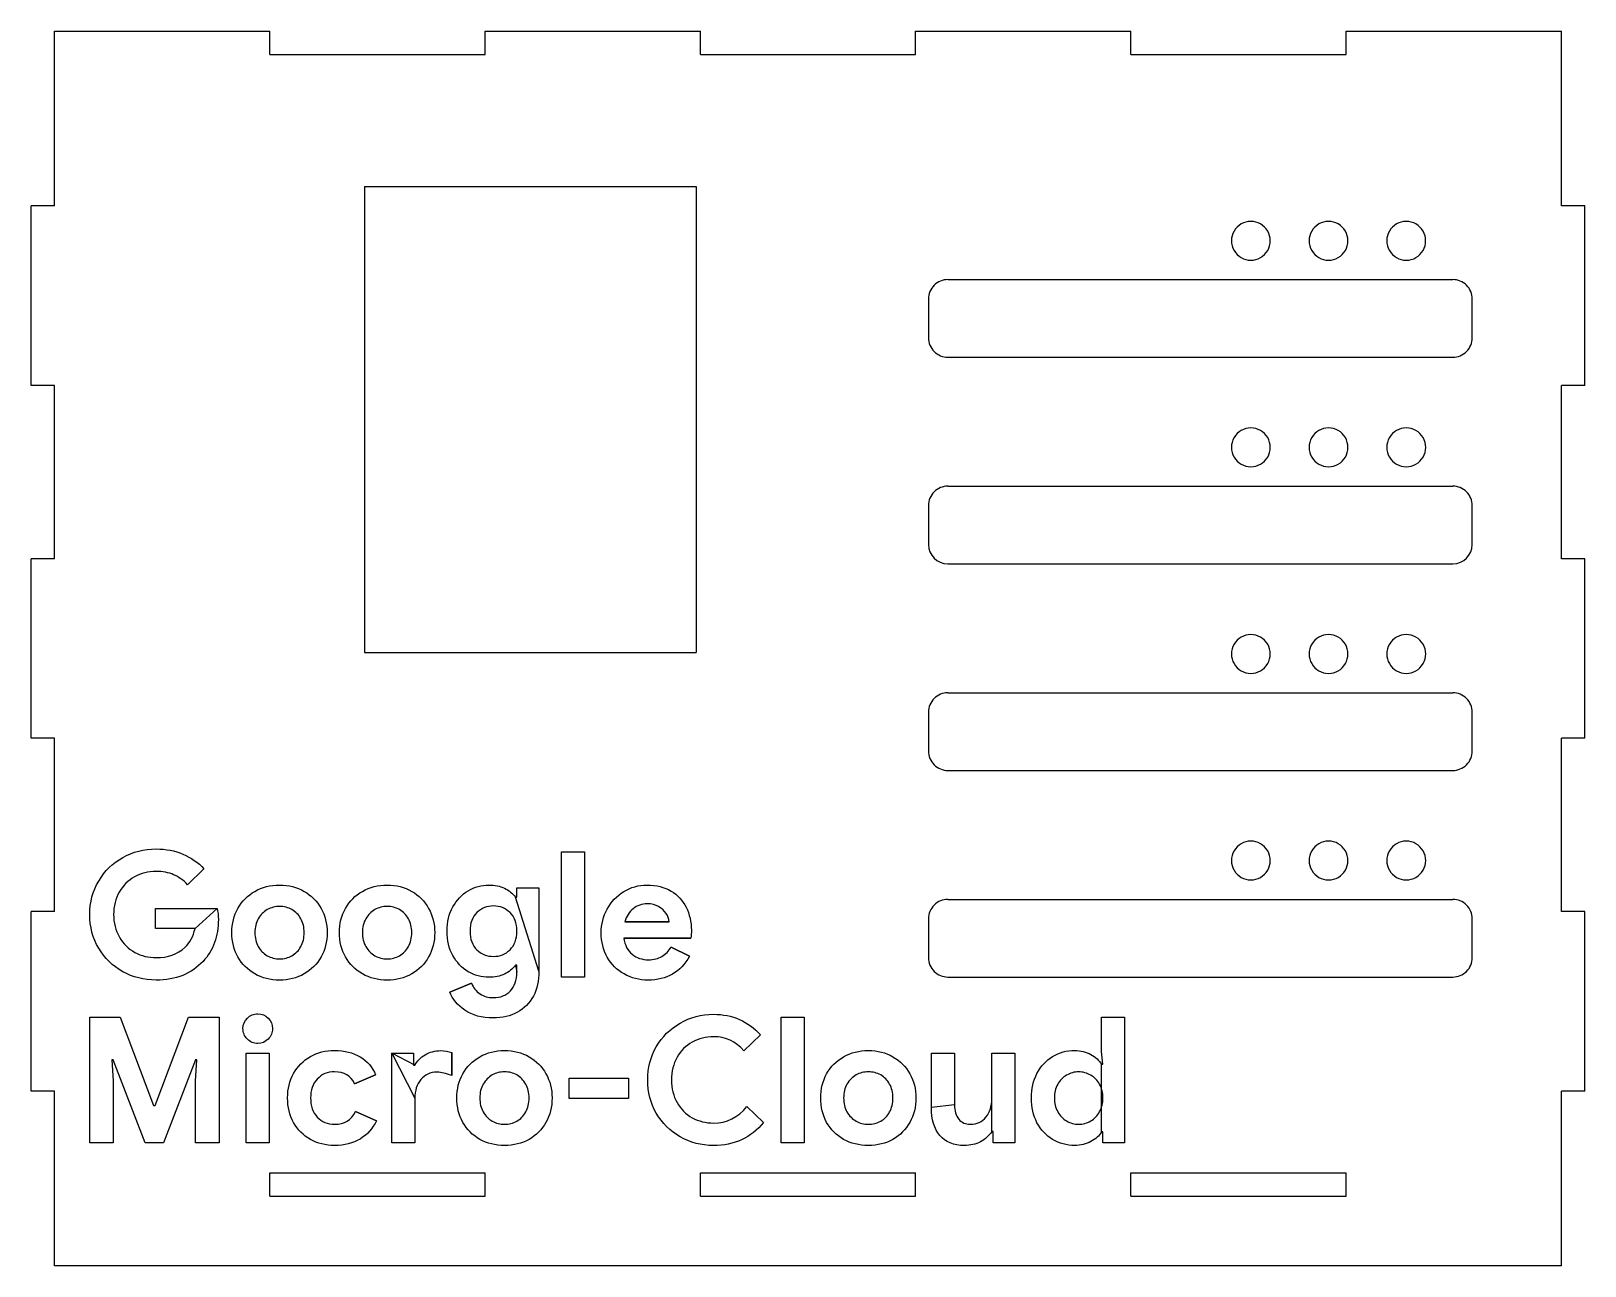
# Model space of a CAD drawing. Extents: x 13 to 580, y 380 to 831.
import ezdxf

# ---------------------------------------------------------------- set-up
doc = ezdxf.new("R2010")
doc.units = 0
doc.layers.add('cut', color=7, linetype='CONTINUOUS')
doc.layers.add('etch', color=7, linetype='CONTINUOUS')

msp = doc.modelspace()

# ---------------------------------------------------------------- linework, layer by layer
at = {"layer": 'cut', "color": 7}
for points in [[(21.12992, 830.866868), (99.69008, 830.866868)], [(21.12992, 767.046844), (21.12992, 830.866868)], [(99.69008, 822.362932), (99.69008, 830.866868)], [(178.25032, 830.866868), (256.81048, 830.866868)], [(178.25032, 822.362932), (178.25032, 830.866868)], [(256.81048, 822.362932), (256.81048, 830.866868)], [(335.37064, 830.866868), (413.930824, 830.866868)], [(335.37064, 822.362932), (335.37064, 830.866868)], [(413.930824, 822.362932), (413.930824, 830.866868)], [(492.491008, 830.866868), (571.051184, 830.866868)], [(492.491008, 822.362932), (492.491008, 830.866868)], [(579.55512, 701.526036), (579.55512, 767.046844), (571.051184, 767.046844), (571.051184, 830.866868)], [(99.69008, 822.362932), (178.25032, 822.362932)], [(256.81048, 822.362932), (335.37064, 822.362932)], [(413.930824, 822.362932), (492.491008, 822.362932)], [(134.23232, 774.173956), (134.23232, 604.09522)], [(134.23232, 774.173956), (255.27168, 774.173956), (255.27168, 604.09522)], [(21.12992, 767.046844), (12.626, 767.046844)], [(12.626, 701.526036), (12.626, 767.046844)], [(347.114176, 740.158212), (531.366144, 740.158212)], [(340.02756, 733.071596), (340.02756, 718.898364)], [(538.45276, 718.898364), (538.45276, 733.071596)], [(347.114176, 711.811748), (531.366144, 711.811748)], [(21.12992, 701.526036), (12.626, 701.526036)], [(21.12992, 638.272948), (21.12992, 701.526036)], [(579.55512, 572.752132), (579.55512, 638.272948), (571.051184, 638.272948), (571.051184, 701.526036)], [(579.55512, 701.526036), (571.051184, 701.526036)], [(347.114176, 664.756636), (531.366144, 664.756636)], [(340.02756, 657.67002), (340.02756, 643.496788)], [(538.45276, 643.496788), (538.45276, 657.67002)], [(21.12992, 638.272948), (12.626, 638.272948)], [(12.626, 572.752132), (12.626, 638.272948)], [(347.114176, 636.41018), (531.366144, 636.41018)], [(134.23232, 604.09522), (255.27168, 604.09522)], [(347.114176, 589.35506), (531.366144, 589.35506)], [(340.02756, 582.268444), (340.02756, 568.09522)], [(538.45276, 568.09522), (538.45276, 582.268444)], [(21.12992, 572.752132), (12.626, 572.752132)], [(21.12992, 509.499044), (21.12992, 572.752132)], [(579.55512, 443.978228), (579.55512, 509.499044), (571.051184, 509.499044), (571.051184, 572.752132)], [(579.55512, 572.752132), (571.051184, 572.752132)], [(347.114176, 561.008604), (531.366144, 561.008604)], [(347.114176, 513.953484), (531.366144, 513.953484)], [(21.12992, 509.499044), (12.626, 509.499044)], [(12.626, 443.978228), (12.626, 509.499044)], [(340.02756, 506.866868), (340.02756, 492.693644)], [(538.45276, 492.693644), (538.45276, 506.866868)], [(347.114176, 485.607028), (531.366144, 485.607028)], [(21.12992, 443.978228), (12.626, 443.978228)], [(21.12992, 380.158212), (21.12992, 443.978228)], [(571.051184, 380.158212), (571.051184, 443.978228)], [(579.55512, 443.978228), (571.051184, 443.978228)], [(99.69008, 405.67002), (99.69008, 414.173956), (178.25032, 414.173956)], [(178.25032, 405.67002), (178.25032, 414.173956)], [(256.81048, 405.67002), (256.81048, 414.173956), (335.37064, 414.173956)], [(335.37064, 405.67002), (335.37064, 414.173956)], [(413.930824, 405.67002), (413.930824, 414.173956), (492.491008, 414.173956)], [(492.491008, 405.67002), (492.491008, 414.173956)], [(99.69008, 405.67002), (178.25032, 405.67002)], [(256.81048, 405.67002), (335.37064, 405.67002)], [(413.930824, 405.67002), (492.491008, 405.67002)], [(571.051184, 380.158212), (21.12992, 380.158212)]]:
    msp.add_lwpolyline(points, dxfattribs=at)
for points in [[(457.66536, 747.24482), (457.66536, 747.24482)], [(486.011816, 747.24482), (486.011816, 747.24482)], [(514.358272, 747.24482), (514.358272, 747.24482)], [(457.66536, 671.843252), (457.66536, 671.843252)], [(486.011816, 671.843252), (486.011816, 671.843252)], [(514.358272, 671.843252), (514.358272, 671.843252)], [(457.66536, 596.441676), (457.66536, 596.441676)], [(486.011816, 596.441676), (486.011816, 596.441676)], [(514.358272, 596.441676), (514.358272, 596.441676)], [(457.66536, 521.0401), (457.66536, 521.0401)], [(486.011816, 521.0401), (486.011816, 521.0401)], [(514.358272, 521.0401), (514.358272, 521.0401)]]:
    msp.add_lwpolyline(points, close=True, dxfattribs=at)
for points in [[(457.66536, 761.418052), (455.133556, 761.418052), (452.794073, 760.06735), (451.528171, 757.874744)], [(463.802549, 757.874744), (462.536647, 760.06735), (460.197164, 761.418052), (457.66536, 761.418052)], [(486.011816, 761.418052), (483.480012, 761.418052), (481.140529, 760.06735), (479.874627, 757.874744)], [(492.149005, 757.874744), (490.883103, 760.06735), (488.54362, 761.418052), (486.011816, 761.418052)], [(514.358272, 761.418052), (511.826468, 761.418052), (509.486985, 760.06735), (508.221083, 757.874744)], [(520.495461, 757.874744), (519.229559, 760.06735), (516.890076, 761.418052), (514.358272, 761.418052)], [(451.528171, 757.874744), (450.262268, 755.682137), (450.262268, 752.980734), (451.528171, 750.788128)], [(463.802549, 750.788128), (465.068452, 752.980734), (465.068452, 755.682137), (463.802549, 757.874744)], [(479.874627, 757.874744), (478.608724, 755.682137), (478.608724, 752.980734), (479.874627, 750.788128)], [(492.149005, 750.788128), (493.414908, 752.980734), (493.414908, 755.682137), (492.149005, 757.874744)], [(508.221083, 757.874744), (506.95518, 755.682137), (506.95518, 752.980734), (508.221083, 750.788128)], [(520.495461, 750.788128), (521.761364, 752.980734), (521.761364, 755.682137), (520.495461, 757.874744)], [(451.528171, 750.788128), (452.794073, 748.595521), (455.133556, 747.24482), (457.66536, 747.24482)], [(457.66536, 747.24482), (460.197164, 747.24482), (462.536647, 748.595521), (463.802549, 750.788128)], [(479.874627, 750.788128), (481.140529, 748.595521), (483.480012, 747.24482), (486.011816, 747.24482)], [(486.011816, 747.24482), (488.54362, 747.24482), (490.883103, 748.595521), (492.149005, 750.788128)], [(508.221083, 750.788128), (509.486985, 748.595521), (511.826468, 747.24482), (514.358272, 747.24482)], [(514.358272, 747.24482), (516.890076, 747.24482), (519.229559, 748.595521), (520.495461, 750.788128)], [(342.103181, 738.08259), (340.774183, 736.753592), (340.02756, 734.951083), (340.02756, 733.071596)], [(347.114176, 740.158212), (345.234688, 740.158212), (343.43218, 739.411589), (342.103181, 738.08259)], [(536.377139, 738.08259), (535.04814, 739.411589), (533.245632, 740.158212), (531.366144, 740.158212)], [(538.45276, 733.071596), (538.45276, 734.951083), (537.706137, 736.753592), (536.377139, 738.08259)], [(340.02756, 718.898364), (340.02756, 717.018876), (340.774183, 715.216367), (342.103181, 713.887369)], [(536.377139, 713.887369), (537.706137, 715.216367), (538.45276, 717.018876), (538.45276, 718.898364)], [(342.103181, 713.887369), (343.43218, 712.558371), (345.234688, 711.811747), (347.114176, 711.811748)], [(531.366144, 711.811748), (533.245632, 711.811747), (535.04814, 712.558371), (536.377139, 713.887369)], [(457.66536, 686.016476), (455.132168, 686.018561), (452.79051, 684.668316), (451.523312, 682.474854)], [(463.807408, 682.474854), (462.54021, 684.668316), (460.198552, 686.018561), (457.66536, 686.016476)], [(486.011816, 686.016476), (483.478624, 686.018561), (481.136966, 684.668316), (479.869768, 682.474854)], [(492.153864, 682.474854), (490.886666, 684.668316), (488.545008, 686.018561), (486.011816, 686.016476)], [(514.358272, 686.016476), (511.82508, 686.018561), (509.483422, 684.668316), (508.216224, 682.474854)], [(520.50032, 682.474854), (519.233122, 684.668316), (516.891464, 686.018561), (514.358272, 686.016476)], [(451.523312, 682.474854), (450.256114, 680.281393), (450.256114, 677.578335), (451.523312, 675.384873)], [(463.807408, 675.384873), (465.074606, 677.578335), (465.074606, 680.281393), (463.807408, 682.474854)], [(479.869768, 682.474854), (478.60257, 680.281393), (478.60257, 677.578335), (479.869768, 675.384873)], [(492.153864, 675.384873), (493.421062, 677.578335), (493.421062, 680.281393), (492.153864, 682.474854)], [(508.216224, 682.474854), (506.949026, 680.281393), (506.949026, 677.578335), (508.216224, 675.384873)], [(520.50032, 675.384873), (521.767518, 677.578335), (521.767518, 680.281393), (520.50032, 682.474854)], [(451.523312, 675.384873), (452.79051, 673.191411), (455.132168, 671.841167), (457.66536, 671.843252)], [(457.66536, 671.843252), (460.198552, 671.841167), (462.54021, 673.191411), (463.807408, 675.384873)], [(479.869768, 675.384873), (481.136966, 673.191411), (483.478624, 671.841167), (486.011816, 671.843252)], [(486.011816, 671.843252), (488.545008, 671.841167), (490.886666, 673.191411), (492.153864, 675.384873)], [(508.216224, 675.384873), (509.483422, 673.191411), (511.82508, 671.841167), (514.358272, 671.843252)], [(514.358272, 671.843252), (516.891464, 671.841167), (519.233122, 673.191411), (520.50032, 675.384873)], [(347.114176, 664.756636), (345.234688, 664.756636), (343.43218, 664.010013), (342.103181, 662.681014)], [(536.377139, 662.681014), (535.04814, 664.010013), (533.245632, 664.756636), (531.366144, 664.756636)], [(342.103181, 662.681014), (340.774183, 661.352016), (340.02756, 659.549507), (340.02756, 657.67002)], [(538.45276, 657.67002), (538.45276, 659.549507), (537.706137, 661.352016), (536.377139, 662.681014)], [(340.02756, 643.496788), (340.027564, 639.582961), (343.200349, 636.410179), (347.114176, 636.41018)], [(531.366144, 636.41018), (535.279971, 636.410179), (538.452756, 639.582961), (538.45276, 643.496788)], [(451.523312, 607.073278), (450.256114, 604.879817), (450.256114, 602.176759), (451.523312, 599.983297)], [(457.66536, 610.6149), (455.132168, 610.616985), (452.79051, 609.26674), (451.523312, 607.073278)], [(463.807408, 607.073278), (462.54021, 609.26674), (460.198552, 610.616985), (457.66536, 610.6149)], [(463.807408, 599.983297), (465.074606, 602.176759), (465.074606, 604.879817), (463.807408, 607.073278)], [(479.869768, 607.073278), (478.60257, 604.879817), (478.60257, 602.176759), (479.869768, 599.983297)], [(486.011816, 610.6149), (483.478624, 610.616985), (481.136966, 609.26674), (479.869768, 607.073278)], [(492.153864, 607.073278), (490.886666, 609.26674), (488.545008, 610.616985), (486.011816, 610.6149)], [(492.153864, 599.983297), (493.421062, 602.176759), (493.421062, 604.879817), (492.153864, 607.073278)], [(508.216224, 607.073278), (506.949026, 604.879817), (506.949026, 602.176759), (508.216224, 599.983297)], [(514.358272, 610.6149), (511.82508, 610.616985), (509.483422, 609.26674), (508.216224, 607.073278)], [(520.50032, 607.073278), (519.233122, 609.26674), (516.891464, 610.616985), (514.358272, 610.6149)], [(520.50032, 599.983297), (521.767518, 602.176759), (521.767518, 604.879817), (520.50032, 607.073278)], [(451.523312, 599.983297), (452.79051, 597.789835), (455.132168, 596.439591), (457.66536, 596.441676)], [(457.66536, 596.441676), (460.198552, 596.439591), (462.54021, 597.789835), (463.807408, 599.983297)], [(479.869768, 599.983297), (481.136966, 597.789835), (483.478624, 596.439591), (486.011816, 596.441676)], [(486.011816, 596.441676), (488.545008, 596.439591), (490.886666, 597.789835), (492.153864, 599.983297)], [(508.216224, 599.983297), (509.483422, 597.789835), (511.82508, 596.439591), (514.358272, 596.441676)], [(514.358272, 596.441676), (516.891464, 596.439591), (519.233122, 597.789835), (520.50032, 599.983297)], [(342.103181, 587.279438), (340.774183, 585.95044), (340.02756, 584.147931), (340.02756, 582.268444)], [(347.114176, 589.35506), (345.234688, 589.35506), (343.43218, 588.608437), (342.103181, 587.279438)], [(536.377139, 587.279438), (535.04814, 588.608437), (533.245632, 589.35506), (531.366144, 589.35506)], [(538.45276, 582.268444), (538.45276, 584.147931), (537.706137, 585.95044), (536.377139, 587.279438)], [(340.02756, 568.09522), (340.02756, 566.215732), (340.774183, 564.413223), (342.103181, 563.084225)], [(536.377139, 563.084225), (537.706137, 564.413223), (538.45276, 566.215732), (538.45276, 568.09522)], [(342.103181, 563.084225), (343.43218, 561.755227), (345.234688, 561.008603), (347.114176, 561.008604)], [(531.366144, 561.008604), (533.245632, 561.008603), (535.04814, 561.755227), (536.377139, 563.084225)], [(457.66536, 535.213324), (455.132168, 535.215409), (452.79051, 533.865164), (451.523312, 531.671702)], [(463.807408, 531.671702), (462.54021, 533.865164), (460.198552, 535.215409), (457.66536, 535.213324)], [(486.011816, 535.213324), (483.478624, 535.215409), (481.136966, 533.865164), (479.869768, 531.671702)], [(492.153864, 531.671702), (490.886666, 533.865164), (488.545008, 535.215409), (486.011816, 535.213324)], [(514.358272, 535.213324), (511.82508, 535.215409), (509.483422, 533.865164), (508.216224, 531.671702)], [(520.50032, 531.671702), (519.233122, 533.865164), (516.891464, 535.215409), (514.358272, 535.213324)], [(451.523312, 531.671702), (450.256114, 529.478241), (450.256114, 526.775183), (451.523312, 524.581721)], [(463.807408, 524.581721), (465.074606, 526.775183), (465.074606, 529.478241), (463.807408, 531.671702)], [(479.869768, 531.671702), (478.60257, 529.478241), (478.60257, 526.775183), (479.869768, 524.581721)], [(492.153864, 524.581721), (493.421062, 526.775183), (493.421062, 529.478241), (492.153864, 531.671702)], [(508.216224, 531.671702), (506.949026, 529.478241), (506.949026, 526.775183), (508.216224, 524.581721)], [(520.50032, 524.581721), (521.767518, 526.775183), (521.767518, 529.478241), (520.50032, 531.671702)], [(451.523312, 524.581721), (452.79051, 522.388259), (455.132168, 521.038015), (457.66536, 521.0401)], [(457.66536, 521.0401), (460.198552, 521.038015), (462.54021, 522.388259), (463.807408, 524.581721)], [(479.869768, 524.581721), (481.136966, 522.388259), (483.478624, 521.038015), (486.011816, 521.0401)], [(486.011816, 521.0401), (488.545008, 521.038015), (490.886666, 522.388259), (492.153864, 524.581721)], [(508.216224, 524.581721), (509.483422, 522.388259), (511.82508, 521.038015), (514.358272, 521.0401)], [(514.358272, 521.0401), (516.891464, 521.038015), (519.233122, 522.388259), (520.50032, 524.581721)], [(342.103181, 511.877862), (340.774183, 510.548864), (340.02756, 508.746355), (340.02756, 506.866868)], [(347.114176, 513.953484), (345.234688, 513.953484), (343.43218, 513.206861), (342.103181, 511.877862)], [(536.377139, 511.877862), (535.04814, 513.206861), (533.245632, 513.953484), (531.366144, 513.953484)], [(538.45276, 506.866868), (538.45276, 508.746355), (537.706137, 510.548864), (536.377139, 511.877862)], [(340.02756, 492.693644), (340.02756, 490.814156), (340.774183, 489.011647), (342.103181, 487.682649)], [(342.103181, 487.682649), (343.43218, 486.353651), (345.234688, 485.607027), (347.114176, 485.607028)], [(531.366144, 485.607028), (533.245632, 485.607027), (535.04814, 486.353651), (536.377139, 487.682649)], [(536.377139, 487.682649), (537.706137, 489.011647), (538.45276, 490.814156), (538.45276, 492.693644)]]:
    msp.add_open_spline(points, degree=3, dxfattribs=at)
at = {"layer": 'etch', "color": 7}
for points in [[(206.188264, 531.332516), (214.572248, 531.332516), (214.572248, 485.508516), (206.188264, 485.508516), (206.188264, 531.332516), (206.188264, 531.332516)], [(75.700255, 525.124516), (69.748257, 519.300516)], [(189.356256, 514.692508), (189.86824, 514.692508), (189.86824, 518.148524), (197.932248, 518.148524), (197.932248, 487.748516)], [(72.436257, 503.300524), (58.036256, 503.300524), (58.036256, 510.660516), (80.500256, 510.660516)], [(229.222248, 505.796516), (245.478256, 505.796516), (245.478256, 505.796516)], [(253.350256, 499.844508), (228.838248, 499.844508)], [(246.118248, 496.516508), (252.902248, 493.188516)], [(103.304256, 492.228524), (103.304256, 492.228524)], [(142.554256, 492.228524), (142.554256, 492.228524)], [(181.356328, 493.124508), (181.356328, 493.124508)], [(189.86824, 487.428516), (189.86824, 489.988516), (189.356256, 489.988516)], [(58.228256, 484.484508), (58.228256, 484.484508)], [(103.304256, 484.484508), (103.304256, 484.484508)], [(142.554256, 484.484508), (142.554256, 484.484508)], [(165.420248, 480.132508), (173.292248, 483.332508)], [(237.734264, 484.484508), (237.734264, 484.484508)], [(34.036258, 470.966372), (45.172258, 470.966372), (57.332258, 438.774372), (57.844258, 438.774372), (70.004258, 470.966372), (81.204256, 470.966372), (81.204256, 425.14238), (72.628258, 425.14238), (72.628258, 447.73438), (73.140258, 455.350372), (72.628258, 455.350372), (60.980258, 425.14238), (54.260259, 425.14238), (42.548258, 455.350372), (42.036258, 455.350372), (42.548258, 447.73438), (42.548258, 425.14238), (34.036258, 425.14238), (34.036258, 470.966372), (34.036258, 470.966372)], [(181.22824, 470.660516), (181.22824, 470.660516)], [(286.259256, 470.966372), (294.643248, 470.966372), (294.643248, 425.14238), (286.259256, 425.14238), (286.259256, 470.966372), (286.259256, 470.966372)], [(403.192248, 453.814372), (403.704248, 453.814372), (403.192248, 458.422372), (403.192248, 470.966372), (411.512248, 470.966372), (411.512248, 425.14238), (403.704248, 425.14238), (403.704248, 429.04638), (403.192248, 429.04638)], [(95.370256, 461.366372), (95.370256, 461.366372)], [(278.759248, 464.502372), (272.679256, 458.61438)], [(91.146256, 457.78238), (99.530256, 457.78238), (99.530256, 425.14238), (91.146256, 425.14238), (91.146256, 457.78238), (91.146256, 457.78238)], [(144.259264, 457.78238), (152.131248, 457.78238), (152.131248, 453.43038), (152.643248, 453.43038)], [(152.643248, 441.398372), (152.643248, 425.14238), (144.259264, 425.14238), (144.259264, 457.78238), (144.259264, 457.78238)], [(166.147248, 458.03838), (166.147248, 449.654372)], [(341.12824, 437.942372), (341.12824, 457.78238), (349.512248, 457.78238), (349.512248, 438.966364)], [(363.14424, 441.142372), (363.14424, 457.78238), (371.528248, 457.78238), (371.528248, 425.14238), (363.65624, 425.14238), (363.65624, 429.238372), (363.14424, 429.238372)], [(138.345256, 449.846364), (130.665256, 446.64638)], [(208.945264, 448.694372), (230.641264, 448.694372), (230.641264, 441.270364), (208.945264, 441.270364), (208.945264, 448.694372), (208.945264, 448.694372)], [(273.767256, 438.326372), (279.911256, 432.502372)], [(131.049264, 436.470372), (138.665256, 433.142372)], [(185.375248, 431.86238), (185.375248, 431.86238)], [(318.125264, 431.86238), (318.125264, 431.86238)], [(394.808264, 431.86238), (394.808264, 431.86238)], [(123.369256, 424.11838), (123.369256, 424.11838)], [(185.375248, 424.11838), (185.375248, 424.11838)], [(261.607264, 424.11838), (261.607264, 424.11838)], [(318.125264, 424.11838), (318.125264, 424.11838)], [(353.160248, 424.11838), (353.160248, 424.11838)], [(393.400256, 424.11838), (393.400256, 424.11838)]]:
    msp.add_lwpolyline(points, close=True, dxfattribs=at)
for points in [[(37.300258, 520.644516), (39.476257, 524.313844), (42.398923, 527.172513), (46.068257, 529.220524)], [(46.068257, 529.220524), (49.780257, 531.31118), (53.83359, 532.356508), (58.228256, 532.356508)], [(58.228256, 532.356508), (61.812257, 532.356508), (65.076257, 531.71651), (68.020257, 530.436516)], [(68.020257, 530.436516), (71.006923, 529.199177), (73.566922, 527.42851), (75.700255, 525.124516)], [(50.420257, 522.180516), (48.073591, 520.900516), (46.196257, 519.044513), (44.788257, 516.612508)], [(58.164257, 524.164516), (55.348257, 524.164516), (52.766923, 523.503182), (50.420257, 522.180516)], [(64.628256, 522.948508), (62.79359, 523.75918), (60.638923, 524.164516), (58.164257, 524.164516)], [(69.748257, 519.300516), (68.212256, 520.921849), (66.505589, 522.137846), (64.628256, 522.948508)], [(34.036258, 508.420516), (34.036258, 512.943182), (35.124258, 517.017849), (37.300258, 520.644516)], [(44.788257, 516.612508), (43.422923, 514.223174), (42.740257, 511.49251), (42.740257, 508.420516)], [(88.072256, 510.660516), (89.565589, 513.305849), (91.634923, 515.375182), (94.280256, 516.868516)], [(94.280256, 516.868516), (96.925589, 518.404516), (99.933589, 519.172516), (103.304256, 519.172516)], [(103.304256, 519.172516), (106.632256, 519.172516), (109.618923, 518.404516), (112.264256, 516.868516)], [(112.264256, 516.868516), (114.909589, 515.375182), (116.957592, 513.305849), (118.408264, 510.660516)], [(127.322256, 510.660516), (128.815589, 513.305849), (130.884923, 515.375182), (133.530256, 516.868516)], [(133.530256, 516.868516), (136.175589, 518.404516), (139.183589, 519.172516), (142.554256, 519.172516)], [(142.554256, 519.172516), (145.882251, 519.172516), (148.86892, 518.404516), (151.514264, 516.868516)], [(151.514264, 516.868516), (154.159592, 515.375182), (156.207587, 513.305849), (157.658248, 510.660516)], [(166.508248, 511.172524), (167.916248, 513.732518), (169.772251, 515.695182), (172.076256, 517.060516)], [(172.076256, 517.060516), (174.422912, 518.468516), (176.940245, 519.172516), (179.628256, 519.172516)], [(179.628256, 519.172516), (181.761584, 519.172516), (183.660248, 518.788516), (185.324248, 518.020516)], [(185.324248, 518.020516), (186.988253, 517.252516), (188.332256, 516.14318), (189.356256, 514.692508)], [(222.822248, 510.404508), (224.27292, 513.092513), (226.278253, 515.225846), (228.838248, 516.804508)], [(228.838248, 516.804508), (231.398253, 518.38318), (234.256923, 519.172516), (237.414256, 519.172516)], [(237.414256, 519.172516), (240.784923, 519.172516), (243.686253, 518.44718), (246.118248, 516.996508)], [(246.118248, 516.996508), (248.550253, 515.545846), (250.384925, 513.561849), (251.622264, 511.044516)], [(80.500256, 510.660516), (80.798923, 509.465844), (80.948256, 508.121841), (80.948256, 506.628508)], [(85.896256, 501.828516), (85.896256, 505.071188), (86.621589, 508.015188), (88.072256, 510.660516)], [(103.304256, 511.364524), (101.682923, 511.364524), (100.189589, 510.980518), (98.824256, 510.212508)], [(107.784256, 510.212508), (106.418923, 510.980518), (104.925589, 511.364524), (103.304256, 511.364524)], [(118.408264, 510.660516), (119.901587, 508.015188), (120.648248, 505.071188), (120.648248, 501.828516)], [(125.146248, 501.828516), (125.146248, 505.071188), (125.871584, 508.015188), (127.322256, 510.660516)], [(142.554256, 511.364524), (140.932923, 511.364524), (139.439589, 510.980518), (138.074256, 510.212508)], [(147.034256, 510.212508), (145.668923, 510.980518), (144.175589, 511.364524), (142.554256, 511.364524)], [(157.658248, 510.660516), (159.151581, 508.015188), (159.898248, 505.071188), (159.898248, 501.828516)], [(164.396256, 502.340508), (164.396256, 505.711174), (165.100253, 508.65518), (166.508248, 511.172524)], [(181.356328, 511.556524), (178.967, 511.556524), (176.940336, 510.745857), (175.276336, 509.124524)], [(187.372328, 509.124524), (185.750995, 510.745857), (183.745661, 511.556524), (181.356328, 511.556524)], [(220.646264, 501.764508), (220.646264, 504.879174), (221.371592, 507.759174), (222.822248, 510.404508)], [(232.294264, 510.532516), (230.886253, 509.380516), (229.862248, 507.801849), (229.222248, 505.796516)], [(237.478248, 512.324524), (235.472915, 512.324524), (233.74492, 511.727188), (232.294264, 510.532516)], [(241.574256, 511.300508), (240.422256, 511.983185), (239.05692, 512.324524), (237.478248, 512.324524)], [(244.326256, 508.804516), (243.686261, 509.828516), (242.768928, 510.660513), (241.574256, 511.300508)], [(251.622264, 511.044516), (252.902259, 508.527182), (253.542256, 505.732513), (253.542256, 502.660508)], [(37.300258, 496.132508), (35.124258, 499.801846), (34.036258, 503.897849), (34.036258, 508.420516)], [(42.740257, 508.420516), (42.740257, 505.34851), (43.444257, 502.59651), (44.852258, 500.164516)], [(80.948256, 506.628508), (80.948256, 503.59918), (80.478923, 500.78318), (79.540256, 498.180508)], [(95.496256, 506.884516), (94.685589, 505.433849), (94.280256, 503.748516), (94.280256, 501.828516)], [(98.824256, 510.212508), (97.458923, 509.444508), (96.349589, 508.335177), (95.496256, 506.884516)], [(111.048256, 506.884516), (110.237589, 508.335177), (109.149589, 509.444508), (107.784256, 510.212508)], [(112.264256, 501.828516), (112.264256, 503.748516), (111.858923, 505.433849), (111.048256, 506.884516)], [(134.746248, 506.884516), (133.935587, 505.433849), (133.530256, 503.748516), (133.530256, 501.828516)], [(138.074256, 510.212508), (136.708923, 509.444508), (135.599587, 508.335177), (134.746248, 506.884516)], [(150.298256, 506.884516), (149.487595, 508.335177), (148.399595, 509.444508), (147.034256, 510.212508)], [(151.514264, 501.828516), (151.514264, 503.748516), (151.108928, 505.433849), (150.298256, 506.884516)], [(175.276336, 509.124524), (173.612331, 507.50319), (172.780328, 505.241852), (172.780328, 502.340508)], [(189.868328, 502.340508), (189.868328, 505.284513), (189.036328, 507.545852), (187.372328, 509.124524)], [(245.478256, 505.796516), (245.392864, 506.820516), (245.008864, 507.823182), (244.326256, 508.804516)], [(44.852258, 500.164516), (46.260258, 497.775182), (48.137591, 495.91918), (50.484257, 494.596508)], [(68.788257, 496.452516), (69.64159, 497.22051), (70.388257, 498.201844), (71.028257, 499.396516)], [(71.028257, 499.396516), (71.668256, 500.591177), (72.13759, 501.892513), (72.436257, 503.300524)], [(88.072256, 492.932508), (86.621589, 495.577852), (85.896256, 498.543188), (85.896256, 501.828516)], [(94.280256, 501.828516), (94.280256, 499.90851), (94.685589, 498.201846), (95.496256, 496.708524)], [(111.048256, 496.708524), (111.858923, 498.159185), (112.264256, 499.865849), (112.264256, 501.828516)], [(120.648248, 501.828516), (120.648248, 498.543188), (119.901587, 495.577852), (118.408264, 492.932508)], [(127.322256, 492.932508), (125.871584, 495.577852), (125.146248, 498.543188), (125.146248, 501.828516)], [(133.530256, 501.828516), (133.530256, 499.90851), (133.935587, 498.201846), (134.746248, 496.708524)], [(150.298256, 496.708524), (151.108928, 498.159185), (151.514264, 499.865849), (151.514264, 501.828516)], [(159.898248, 501.828516), (159.898248, 498.543188), (159.151581, 495.577852), (157.658248, 492.932508)], [(166.508248, 493.444516), (165.100253, 496.004521), (164.396256, 498.969852), (164.396256, 502.340508)], [(172.780328, 502.340508), (172.780328, 499.439174), (173.612331, 497.177841), (175.276336, 495.556508)], [(187.372328, 495.556508), (189.036328, 497.220518), (189.868328, 499.481852), (189.868328, 502.340508)], [(222.822248, 492.868516), (221.371592, 495.513844), (220.646264, 498.479174), (220.646264, 501.764508)], [(228.838248, 499.844508), (229.264925, 497.241841), (230.288931, 495.257846), (231.910264, 493.892524)], [(253.542256, 502.660508), (253.542256, 501.679174), (253.478256, 500.740508), (253.350256, 499.844508)], [(46.068257, 487.556516), (42.398923, 489.647188), (39.476257, 492.505852), (37.300258, 496.132508)], [(50.484257, 494.596508), (52.87359, 493.316513), (55.476257, 492.676516), (58.292257, 492.676516)], [(58.292257, 492.676516), (62.558923, 492.676516), (66.05759, 493.935182), (68.788257, 496.452516)], [(79.540256, 498.180508), (78.644255, 495.577852), (77.257589, 493.295188), (75.380255, 491.332516)], [(95.496256, 496.708524), (96.349589, 495.257852), (97.458923, 494.148516), (98.824256, 493.380516)], [(98.824256, 493.380516), (100.189589, 492.612521), (101.682923, 492.228524), (103.304256, 492.228524)], [(103.304256, 492.228524), (104.925589, 492.228524), (106.418923, 492.612521), (107.784256, 493.380516)], [(107.784256, 493.380516), (109.149589, 494.148516), (110.237589, 495.257852), (111.048256, 496.708524)], [(134.746248, 496.708524), (135.599587, 495.257852), (136.708923, 494.148516), (138.074256, 493.380516)], [(138.074256, 493.380516), (139.439589, 492.612521), (140.932923, 492.228524), (142.554256, 492.228524)], [(142.554256, 492.228524), (144.175589, 492.228524), (145.668923, 492.612521), (147.034256, 493.380516)], [(147.034256, 493.380516), (148.399595, 494.148516), (149.487595, 495.257852), (150.298256, 496.708524)], [(172.076256, 487.556516), (169.772251, 488.964516), (167.916248, 490.927182), (166.508248, 493.444516)], [(175.276336, 495.556508), (176.940336, 493.935174), (178.967, 493.124508), (181.356328, 493.124508)], [(181.356328, 493.124508), (183.703, 493.124508), (185.708333, 493.935174), (187.372328, 495.556508)], [(231.910264, 493.892524), (233.574259, 492.569852), (235.558253, 491.908516), (237.862248, 491.908516)], [(242.790264, 493.124508), (244.198259, 493.977841), (245.307587, 495.108508), (246.118248, 496.516508)], [(75.380255, 491.332516), (73.332256, 489.113849), (70.857589, 487.407185), (67.956256, 486.212524)], [(94.280256, 486.724508), (91.634923, 488.260518), (89.565589, 490.329852), (88.072256, 492.932508)], [(118.408264, 492.932508), (116.957592, 490.329852), (114.909589, 488.260518), (112.264256, 486.724508)], [(133.530256, 486.724508), (130.884923, 488.260518), (128.815589, 490.329852), (127.322256, 492.932508)], [(157.658248, 492.932508), (156.207587, 490.329852), (154.159592, 488.260518), (151.514264, 486.724508)], [(189.356256, 489.988516), (188.332256, 488.537849), (186.988253, 487.428516), (185.324248, 486.660516)], [(197.932248, 487.748516), (197.932248, 484.249849), (197.249579, 481.220513), (195.88424, 478.660508)], [(228.966256, 486.724508), (226.363589, 488.217841), (224.315587, 490.265844), (222.822248, 492.868516)], [(252.902248, 493.188516), (249.574253, 487.385844), (244.518259, 484.484508), (237.734264, 484.484508)], [(237.862248, 491.908516), (239.782259, 491.908516), (241.424931, 492.313846), (242.790264, 493.124508)], [(58.228256, 484.484508), (53.83359, 484.484508), (49.780257, 485.50851), (46.068257, 487.556516)], [(67.956256, 486.212524), (65.054923, 485.060513), (61.812257, 484.484508), (58.228256, 484.484508)], [(103.304256, 484.484508), (99.933589, 484.484508), (96.925589, 485.231174), (94.280256, 486.724508)], [(112.264256, 486.724508), (109.618923, 485.231174), (106.632256, 484.484508), (103.304256, 484.484508)], [(142.554256, 484.484508), (139.183589, 484.484508), (136.175589, 485.231174), (133.530256, 486.724508)], [(151.514264, 486.724508), (148.86892, 485.231174), (145.882251, 484.484508), (142.554256, 484.484508)], [(179.628256, 485.508516), (176.940245, 485.508516), (174.422912, 486.191182), (172.076256, 487.556516)], [(173.292248, 483.332508), (173.97492, 481.711174), (175.020256, 480.431177), (176.428256, 479.492516)], [(185.324248, 486.660516), (183.660248, 485.892516), (181.761584, 485.508516), (179.628256, 485.508516)], [(187.500256, 480.516508), (189.078912, 482.137841), (189.86824, 484.441844), (189.86824, 487.428516)], [(237.734264, 484.484508), (234.491592, 484.484508), (231.568923, 485.231174), (228.966256, 486.724508)], [(170.924256, 473.476516), (168.193589, 475.311188), (166.35892, 477.529852), (165.420248, 480.132508)], [(176.428256, 479.492516), (177.836251, 478.553844), (179.436245, 478.084508), (181.22824, 478.084508)], [(181.22824, 478.084508), (183.873584, 478.084508), (185.964256, 478.895174), (187.500256, 480.516508)], [(195.88424, 478.660508), (194.518917, 476.100513), (192.577584, 474.137849), (190.06024, 472.772516)], [(89.930256, 466.806372), (89.930256, 468.299705), (90.463589, 469.558369), (91.530256, 470.582364)], [(91.530256, 470.582364), (92.596923, 471.649036), (93.876923, 472.182372), (95.370256, 472.182372)], [(95.370256, 472.182372), (96.863589, 472.182372), (98.122256, 471.649036), (99.146256, 470.582364)], [(99.146256, 470.582364), (100.212923, 469.558369), (100.746256, 468.299705), (100.746256, 466.806372)], [(181.22824, 470.660516), (177.089579, 470.660516), (173.654917, 471.599182), (170.924256, 473.476516)], [(190.06024, 472.772516), (187.542912, 471.364516), (184.598912, 470.660516), (181.22824, 470.660516)], [(249.447264, 468.790372), (253.116587, 470.923705), (257.16992, 471.990372), (261.607264, 471.990372)], [(261.607264, 471.990372), (268.519264, 471.990372), (274.236592, 469.494372), (278.759248, 464.502372)], [(91.530256, 462.96638), (90.463589, 464.033046), (89.930256, 465.313044), (89.930256, 466.806372)], [(100.746256, 466.806372), (100.746256, 465.313044), (100.212923, 464.033046), (99.146256, 462.96638)], [(240.743256, 460.15038), (242.876589, 463.819702), (245.777925, 466.6997), (249.447264, 468.790372)], [(95.370256, 461.366372), (93.876923, 461.366372), (92.596923, 461.899708), (91.530256, 462.96638)], [(99.146256, 462.96638), (98.122256, 461.899708), (96.863589, 461.366372), (95.370256, 461.366372)], [(237.607248, 448.054372), (237.607248, 452.49171), (238.652584, 456.523713), (240.743256, 460.15038)], [(253.863248, 461.814372), (251.516587, 460.534377), (249.660589, 458.699708), (248.295256, 456.310364)], [(261.671248, 463.79838), (258.812587, 463.79838), (256.20992, 463.137044), (253.863248, 461.814372)], [(272.679256, 458.61438), (269.735256, 462.07038), (266.06592, 463.79838), (261.671248, 463.79838)], [(108.393256, 450.358364), (109.886589, 453.003702), (111.934589, 455.073036), (114.537256, 456.566364)], [(114.537256, 456.566364), (117.139923, 458.059708), (120.083923, 458.80638), (123.369256, 458.80638)], [(123.369256, 458.80638), (126.995923, 458.80638), (130.110589, 458.017044), (132.713256, 456.438372)], [(132.713256, 456.438372), (135.315923, 454.902372), (137.193256, 452.705036), (138.345256, 449.846364)], [(152.643248, 453.43038), (153.453925, 454.96638), (154.712595, 456.225044), (156.419256, 457.206372)], [(156.419256, 457.206372), (158.125923, 458.230372), (160.003256, 458.742372), (162.051256, 458.742372)], [(162.051256, 458.742372), (163.544584, 458.742372), (164.909915, 458.507708), (166.147248, 458.03838)], [(170.143256, 450.29438), (171.636584, 452.939702), (173.705917, 455.009036), (176.351256, 456.50238)], [(176.351256, 456.50238), (178.996589, 458.03838), (182.004587, 458.80638), (185.375248, 458.80638)], [(185.375248, 458.80638), (188.703253, 458.80638), (191.689917, 458.03838), (194.33524, 456.50238)], [(194.33524, 456.50238), (196.980579, 455.009036), (199.028584, 452.939702), (200.479256, 450.29438)], [(248.295256, 456.310364), (246.972595, 453.921036), (246.311264, 451.169038), (246.311264, 448.054372)], [(302.893272, 450.29438), (304.3866, 452.939702), (306.455933, 455.009036), (309.101272, 456.50238)], [(309.101272, 456.50238), (311.746595, 458.03838), (314.754592, 458.80638), (318.125264, 458.80638)], [(318.125264, 458.80638), (321.453269, 458.80638), (324.439936, 458.03838), (327.085264, 456.50238)], [(327.085264, 456.50238), (329.730597, 455.009036), (331.7786, 452.939702), (333.229272, 450.29438)], [(379.640256, 450.422372), (381.048256, 453.067705), (382.94692, 455.115702), (385.336248, 456.566364)], [(385.336248, 456.566364), (387.768253, 458.059708), (390.456256, 458.80638), (393.400256, 458.80638)], [(393.400256, 458.80638), (395.618917, 458.80638), (397.581581, 458.315713), (399.288248, 457.33438)], [(399.288248, 457.33438), (400.994925, 456.395708), (402.296259, 455.222372), (403.192248, 453.814372)], [(106.217256, 441.46238), (106.217256, 444.790369), (106.942589, 447.755697), (108.393256, 450.358364)], [(117.033256, 448.374372), (115.411923, 446.625038), (114.601256, 444.321041), (114.601256, 441.46238)], [(123.369256, 450.998372), (120.809256, 450.998372), (118.697256, 450.123705), (117.033256, 448.374372)], [(130.665256, 446.64638), (129.299923, 449.547708), (126.867923, 450.998372), (123.369256, 450.998372)], [(154.819256, 448.18238), (153.368584, 446.390374), (152.643248, 444.129038), (152.643248, 441.398372)], [(160.707248, 450.870364), (158.232592, 450.870364), (156.269928, 449.974369), (154.819256, 448.18238)], [(163.203264, 450.55038), (162.435259, 450.763702), (161.603253, 450.870364), (160.707248, 450.870364)], [(166.147248, 449.654372), (164.995253, 450.081044), (164.013925, 450.379713), (163.203264, 450.55038)], [(167.967248, 441.46238), (167.967248, 444.705041), (168.692584, 447.649041), (170.143256, 450.29438)], [(180.895248, 449.846364), (179.529915, 449.078369), (178.420581, 447.969038), (177.567248, 446.518372)], [(185.375248, 450.998372), (183.753915, 450.998372), (182.260581, 450.614369), (180.895248, 449.846364)], [(189.855256, 449.846364), (188.489923, 450.614369), (186.996587, 450.998372), (185.375248, 450.998372)], [(193.119248, 446.518372), (192.308587, 447.969038), (191.220589, 449.078369), (189.855256, 449.846364)], [(200.479256, 450.29438), (201.972584, 447.649041), (202.719248, 444.705041), (202.719248, 441.46238)], [(240.743256, 435.894372), (238.652584, 439.563705), (237.607248, 443.617038), (237.607248, 448.054372)], [(246.311264, 448.054372), (246.311264, 444.9397), (246.972595, 442.1877), (248.295256, 439.798372)], [(300.717264, 441.46238), (300.717264, 444.705041), (301.4426, 447.649041), (302.893272, 450.29438)], [(313.645264, 449.846364), (312.279931, 449.078369), (311.170597, 447.969038), (310.317264, 446.518372)], [(318.125264, 450.998372), (316.503931, 450.998372), (315.010597, 450.614369), (313.645264, 449.846364)], [(322.605272, 449.846364), (321.239939, 450.614369), (319.746603, 450.998372), (318.125264, 450.998372)], [(325.869264, 446.518372), (325.058603, 447.969038), (323.970605, 449.078369), (322.605272, 449.846364)], [(333.229272, 450.29438), (334.7226, 447.649041), (335.469264, 444.705041), (335.469264, 441.46238)], [(377.592256, 441.46238), (377.592256, 444.790369), (378.274923, 447.777033), (379.640256, 450.422372)], [(390.456264, 449.78238), (389.09092, 449.014374), (388.002917, 447.905036), (387.192256, 446.454364)], [(394.808264, 450.998372), (393.272264, 450.998372), (391.821597, 450.593041), (390.456264, 449.78238)], [(399.224264, 449.78238), (397.858931, 450.593041), (396.386931, 450.998372), (394.808264, 450.998372)], [(402.488256, 446.454364), (401.677589, 447.905036), (400.589592, 449.014374), (399.224264, 449.78238)], [(177.567248, 446.518372), (176.756587, 445.06771), (176.351256, 443.38238), (176.351256, 441.46238)], [(194.33524, 441.46238), (194.33524, 443.38238), (193.929909, 445.06771), (193.119248, 446.518372)], [(310.317264, 446.518372), (309.506603, 445.06771), (309.101272, 443.38238), (309.101272, 441.46238)], [(327.085264, 441.46238), (327.085264, 443.38238), (326.679931, 445.06771), (325.869264, 446.518372)], [(387.192256, 446.454364), (386.381589, 445.003702), (385.976256, 443.339708), (385.976256, 441.46238)], [(403.704248, 441.46238), (403.704248, 443.339708), (403.298917, 445.003702), (402.488256, 446.454364)], [(108.393256, 432.502372), (106.942589, 435.147705), (106.217256, 438.134374), (106.217256, 441.46238)], [(114.601256, 441.46238), (114.601256, 438.561046), (115.411923, 436.235713), (117.033256, 434.48638)], [(170.143256, 432.566372), (168.692584, 435.21171), (167.967248, 438.177046), (167.967248, 441.46238)], [(176.351256, 441.46238), (176.351256, 439.542374), (176.756587, 437.835702), (177.567248, 436.342364)], [(193.119248, 436.342364), (193.929909, 437.793036), (194.33524, 439.499708), (194.33524, 441.46238)], [(202.719248, 441.46238), (202.719248, 438.177046), (201.972584, 435.21171), (200.479256, 432.566372)], [(248.295256, 439.798372), (249.660589, 437.409038), (251.516587, 435.553041), (253.863248, 434.23038)], [(261.671248, 432.310372), (266.492581, 432.310372), (270.524584, 434.315705), (273.767256, 438.326372)], [(302.893272, 432.566372), (301.4426, 435.21171), (300.717264, 438.177046), (300.717264, 441.46238)], [(309.101272, 441.46238), (309.101272, 439.542374), (309.506603, 437.835702), (310.317264, 436.342364)], [(325.869264, 436.342364), (326.679931, 437.793036), (327.085264, 439.499708), (327.085264, 441.46238)], [(335.469264, 441.46238), (335.469264, 438.177046), (334.7226, 435.21171), (333.229272, 432.566372)], [(344.20024, 427.76638), (342.15224, 430.19838), (341.12824, 433.590377), (341.12824, 437.942372)], [(349.512248, 438.966364), (349.512248, 436.747702), (350.045581, 434.998374), (351.112248, 433.71838)], [(361.03224, 434.48638), (362.44024, 436.235713), (363.14424, 438.454377), (363.14424, 441.142372)], [(379.640256, 432.43838), (378.274923, 435.083708), (377.592256, 438.091708), (377.592256, 441.46238)], [(385.976256, 441.46238), (385.976256, 439.585046), (386.381589, 437.921044), (387.192256, 436.470372)], [(402.488256, 436.470372), (403.298917, 437.921044), (403.704248, 439.585046), (403.704248, 441.46238)], [(114.537256, 426.294372), (111.934589, 427.78771), (109.886589, 429.857044), (108.393256, 432.502372)], [(117.033256, 434.48638), (118.697256, 432.737046), (120.809256, 431.86238), (123.369256, 431.86238)], [(123.369256, 431.86238), (126.910589, 431.86238), (129.470592, 433.398377), (131.049264, 436.470372)], [(138.665256, 433.142372), (137.257256, 430.2837), (135.251923, 428.065036), (132.649256, 426.48638)], [(176.351256, 426.358372), (173.705917, 427.894372), (171.636584, 429.963705), (170.143256, 432.566372)], [(177.567248, 436.342364), (178.420581, 434.891702), (179.529915, 433.782369), (180.895248, 433.014364)], [(180.895248, 433.014364), (182.260581, 432.246374), (183.753915, 431.86238), (185.375248, 431.86238)], [(185.375248, 431.86238), (186.996587, 431.86238), (188.489923, 432.246374), (189.855256, 433.014364)], [(189.855256, 433.014364), (191.220589, 433.782369), (192.308587, 434.891702), (193.119248, 436.342364)], [(200.479256, 432.566372), (199.028584, 429.963705), (196.980579, 427.894372), (194.33524, 426.358372)], [(249.447264, 427.25438), (245.777925, 429.387708), (242.876589, 432.267705), (240.743256, 435.894372)], [(253.863248, 434.23038), (256.20992, 432.950374), (258.812587, 432.310372), (261.671248, 432.310372)], [(279.911256, 432.502372), (277.649923, 429.771705), (274.961923, 427.681036), (271.847256, 426.230364)], [(309.101272, 426.358372), (306.455933, 427.894372), (304.3866, 429.963705), (302.893272, 432.566372)], [(310.317264, 436.342364), (311.170597, 434.891702), (312.279931, 433.782369), (313.645264, 433.014364)], [(313.645264, 433.014364), (315.010597, 432.246374), (316.503931, 431.86238), (318.125264, 431.86238)], [(318.125264, 431.86238), (319.746603, 431.86238), (321.239939, 432.246374), (322.605272, 433.014364)], [(322.605272, 433.014364), (323.970605, 433.782369), (325.058603, 434.891702), (325.869264, 436.342364)], [(333.229272, 432.566372), (331.7786, 429.963705), (329.730597, 427.894372), (327.085264, 426.358372)], [(351.112248, 433.71838), (352.17892, 432.481046), (353.586917, 431.86238), (355.33624, 431.86238)], [(355.33624, 431.86238), (357.725584, 431.86238), (359.624251, 432.737046), (361.03224, 434.48638)], [(385.336248, 426.294372), (382.94692, 427.78771), (381.048256, 429.835713), (379.640256, 432.43838)], [(387.192256, 436.470372), (388.002917, 435.0197), (389.09092, 433.889033), (390.456264, 433.078372)], [(390.456264, 433.078372), (391.821597, 432.26771), (393.272264, 431.86238), (394.808264, 431.86238)], [(394.808264, 431.86238), (396.386931, 431.86238), (397.858931, 432.26771), (399.224264, 433.078372)], [(399.224264, 433.078372), (400.589592, 433.889033), (401.677589, 435.0197), (402.488256, 436.470372)], [(123.369256, 424.11838), (120.083923, 424.11838), (117.139923, 424.84371), (114.537256, 426.294372)], [(132.649256, 426.48638), (130.046589, 424.907713), (126.953256, 424.11838), (123.369256, 424.11838)], [(185.375248, 424.11838), (182.004587, 424.11838), (178.996589, 424.865044), (176.351256, 426.358372)], [(194.33524, 426.358372), (191.689917, 424.865044), (188.703253, 424.11838), (185.375248, 424.11838)], [(261.607264, 424.11838), (257.16992, 424.11838), (253.116587, 425.163713), (249.447264, 427.25438)], [(271.847256, 426.230364), (268.775256, 424.822374), (265.361925, 424.11838), (261.607264, 424.11838)], [(318.125264, 424.11838), (314.754592, 424.11838), (311.746595, 424.865044), (309.101272, 426.358372)], [(327.085264, 426.358372), (324.439936, 424.865044), (321.453269, 424.11838), (318.125264, 424.11838)], [(353.160248, 424.11838), (349.23492, 424.11838), (346.248251, 425.33438), (344.20024, 427.76638)], [(358.98424, 425.462364), (357.234907, 424.566374), (355.293576, 424.11838), (353.160248, 424.11838)], [(363.14424, 429.238372), (362.162912, 427.659705), (360.776245, 426.401036), (358.98424, 425.462364)], [(393.400256, 424.11838), (390.456256, 424.11838), (387.768253, 424.84371), (385.336248, 426.294372)], [(399.288248, 425.526372), (397.581581, 424.58771), (395.618917, 424.11838), (393.400256, 424.11838)], [(403.192248, 429.04638), (402.338915, 427.63838), (401.037581, 426.465044), (399.288248, 425.526372)]]:
    msp.add_open_spline(points, degree=3, dxfattribs=at)

doc.saveas('drawing.dxf')
